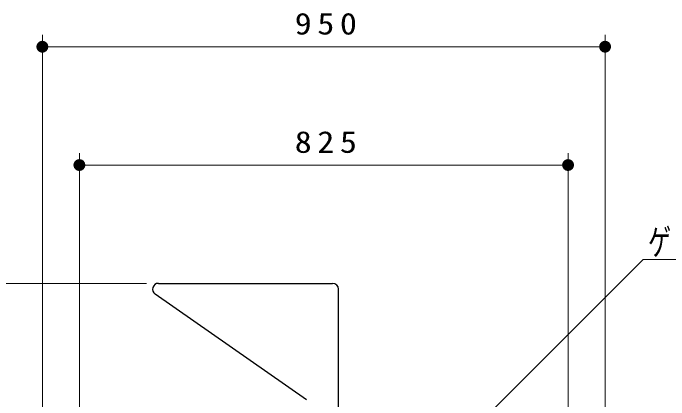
# Model space of a CAD drawing. Units: millimetres on the paper, scale 1:20. Extents: x -385 to 0, y 0 to 267.
# Drawn here: x -273.5 to -218.1, y 176.4 to 209.1 of the extents above; entities that cross this region are included whole.
import ezdxf

# ---------------------------------------------------------------- set-up
doc = ezdxf.new("R2010")
doc.units = ezdxf.units.MM
doc.layers.add('LY_1', color=7, linetype='Continuous', lineweight=13)
doc.styles.add('ＭＳ ゴシック', font='')
doc.styles.get('ＭＳ ゴシック').set_extended_font_data('MS Gothic')

# ---------------------------------------------------------------- blocks, each defined once
blk = doc.blocks.new('filled_dot')
at = {"color": 0, "linetype": 'Continuous', "lineweight": -2, "const_width": 1.25}
blk.add_lwpolyline([(-0.625, 0, 1), (0.625, 0, 1)], format="xyb", close=True, dxfattribs=at)

msp = doc.modelspace()

# ---------------------------------------------------------------- linework, layer by layer
at = {"layer": 'LY_1'}
for p, q in [((-271.02, 162.21), (-271.02, 207.21)), ((-223.52, 161.835), (-223.52, 207.21)), ((-271.02, 206.21), (-223.52, 206.21)), ((-267.895, 157.508), (-267.895, 197.21)), ((-226.645, 155.21), (-226.645, 197.21)), ((-267.895, 196.21), (-226.645, 196.21)), ((-220.301, 188.221), (-241.945, 166.578)), ((-220.301, 188.221), (-168.893, 188.221)), ((-262.216, 186.21), (-302.02, 186.21))]:
    msp.add_line(p, q, dxfattribs=at)
at = {"layer": 'LY_1', "lineweight": 25}
for p, q in [((-261.216, 186.21), (-246.52, 186.21)), ((-246.02, 170.984), (-246.02, 185.71)), ((-248.733, 176.359), (-261.503, 185.3))]:
    msp.add_line(p, q, dxfattribs=at)
for centre, start, end in [((-261.216, 185.71), 90, 235), ((-246.52, 185.71), 0, 90)]:
    msp.add_arc(centre, 0.5, start, end, dxfattribs=at)

# ---------------------------------------------------------------- block references
at = {"layer": 'LY_1', "xscale": 0.4, "yscale": 0.4}
for p in [(-271.02, 206.21), (-267.895, 196.21)]:
    msp.add_blockref('filled_dot', p, dxfattribs=at)
at = {"layer": 'LY_1', "xscale": 0.4, "yscale": 0.4, "rotation": 180}
for p in [(-223.52, 206.21), (-226.645, 196.21)]:
    msp.add_blockref('filled_dot', p, dxfattribs=at)

# ---------------------------------------------------------------- texts
at = {"layer": 'LY_1', "style": 'ＭＳ ゴシック'}
for s, insert, char_height, attachment_point in [('\\T1.33;\\W1.15;950', (-246.855, 207.21), 1.833, 8), ('\\T1.33;\\W1.15;825', (-246.854, 197.21), 1.833, 8), ('\\T1.58;\\W0.65;ゲートサインパネル：ＰＥ板\u300019ｔ', (-219.893, 188.371), 2.199, 7)]:
    msp.add_mtext(s, dxfattribs=dict(at, insert=insert, char_height=char_height, attachment_point=attachment_point))

doc.saveas('drawing.dxf')
